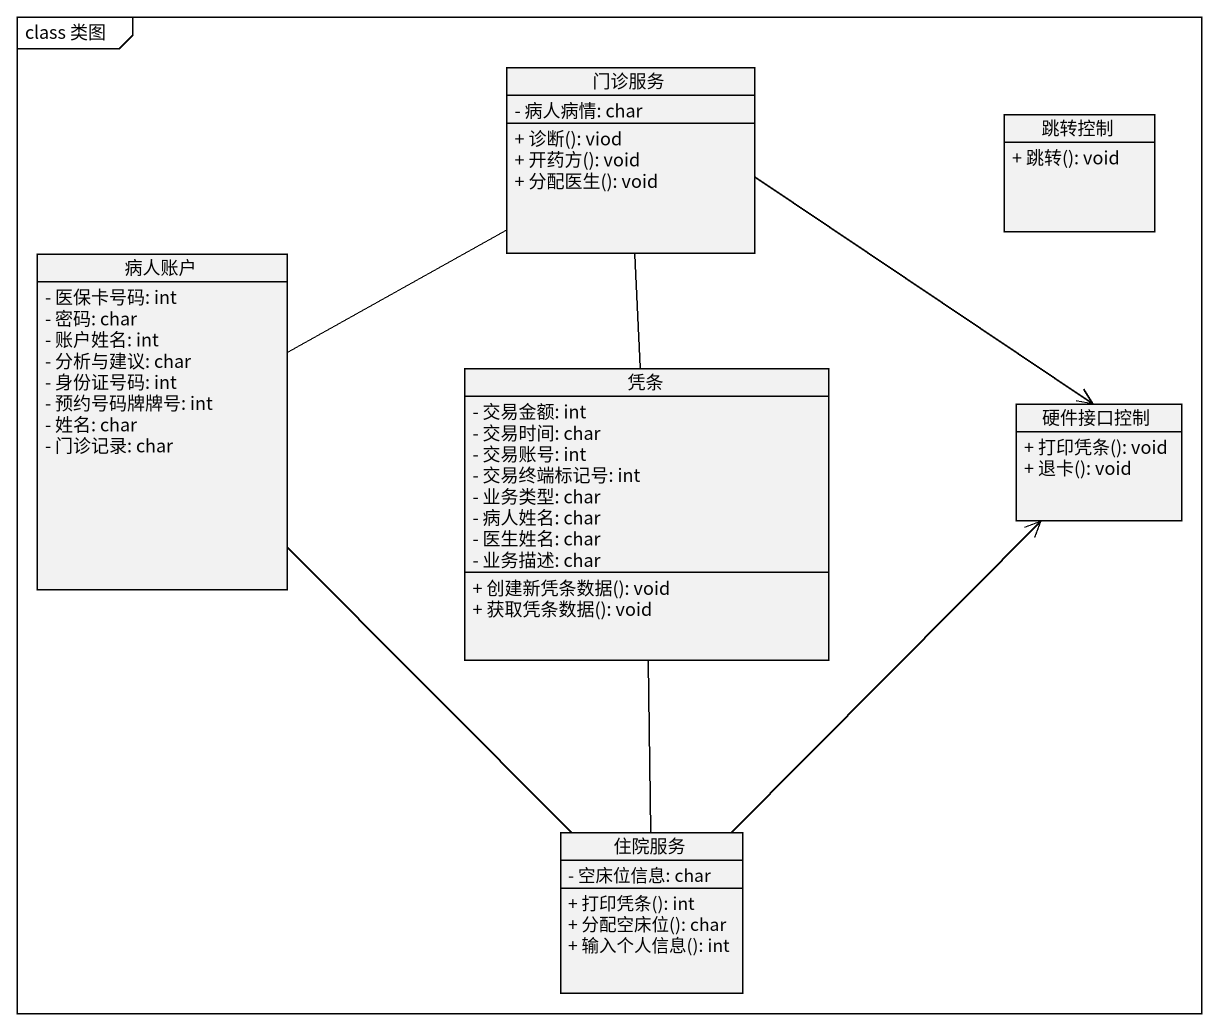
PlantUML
@startuml
mainframe class 类图
hide circle
hide empty members
skinparam classAttributeIconSize 0
class 门诊服务 {
  - 病人病情: char
  + 诊断(): viod
  + 开药方(): void
  + 分配医生(): void
}
class 跳转控制 {
  + 跳转(): void
}
class 病人账户 {
  - 医保卡号码: int
  - 密码: char
  - 账户姓名: int
  - 分析与建议: char
  - 身份证号码: int
  - 预约号码牌牌号: int
  - 姓名: char
  - 门诊记录: char
}
class 凭条 {
  - 交易金额: int
  - 交易时间: char
  - 交易账号: int
  - 交易终端标记号: int
  - 业务类型: char
  - 病人姓名: char
  - 医生姓名: char
  - 业务描述: char
  + 创建新凭条数据(): void
  + 获取凭条数据(): void
}
class 硬件接口控制 {
  + 打印凭条(): void
  + 退卡(): void
}
class 住院服务 {
  - 空床位信息: char
  + 打印凭条(): int
  + 分配空床位(): char
  + 输入个人信息(): int
}
门诊服务 -- 凭条
门诊服务 --> 硬件接口控制
病人账户 -right- 门诊服务
病人账户 -- 住院服务
凭条 -- 住院服务
住院服务 -up-> 硬件接口控制
@enduml
